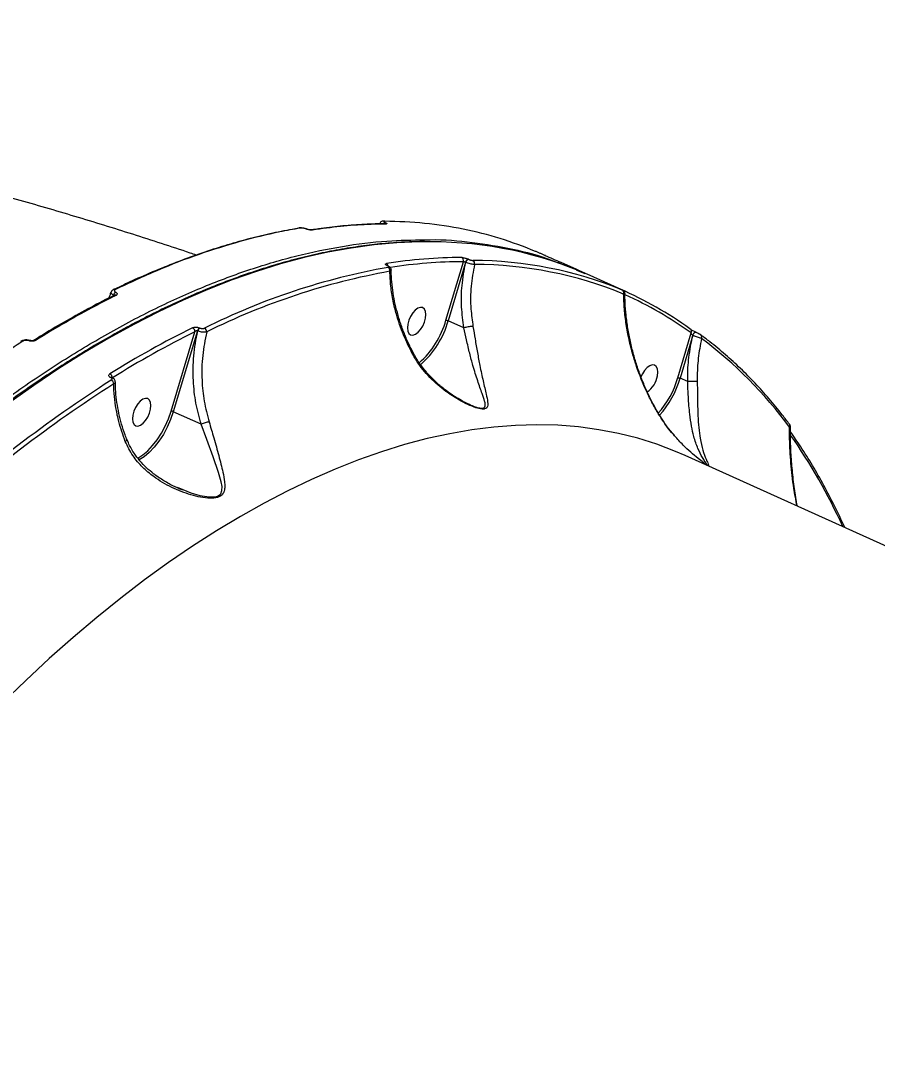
# Model space of a CAD drawing. Header units: millimetres. Extents: x -10374 to 11119, y -8221 to 9433.
# Drawn here: x -2333.2 to -2072.9, y -4738.4 to -4419.9 of the extents above; entities that cross this region are included whole.
import ezdxf

# ---------------------------------------------------------------- set-up
doc = ezdxf.new("R2010")
doc.units = ezdxf.units.MM
for name, color, linetype in [('DIKOM_ОБЪЕКТ', 7, 'Continuous'), ('DIKOM_РАЗМЕР_ЗОНА', 7, 'Continuous'), ('DIKOM_РАЗМЕР_ОБЪЕКТА', 7, 'Continuous')]:
    doc.layers.add(name, color=color, linetype=linetype)
doc.styles.add('style1', font='arial.ttf', dxfattribs={"width": 0.8})
doc.dimstyles.new('1-50', dxfattribs={"dimtxt": 300, "dimasz": 200, "dimexe": 100, "dimexo": 0, "dimgap": 100, "dimtad": 0, "dimdec": 0, "dimtxsty": 'style1', "dimcen": 0, "dimclrd": 7, "dimclre": 7, "dimadec": 1, "dimazin": 2, "dimtfac": 1, "dimtdec": 0, "dimtmove": 1, "dimatfit": 3, "dimfxl": 0, "dimlwd": 25, "dimlwe": 18, "dimarcsym": 0})

# ---------------------------------------------------------------- blocks, each defined once
blk = doc.blocks.new('*D16')
at = {"layer": 'Defpoints', "color": 0, "transparency": 16777216}
for p in [(-9045.1, 5161.67), (3694.49, 5161.67), (1813.16, -6719.94)]:
    blk.add_point(p, dxfattribs=at)
at = {"layer": 'DIKOM_РАЗМЕР_ОБЪЕКТА', "color": 7, "lineweight": 18, "transparency": 16777216}
for p, q in [((3694.49, 5161.67), (-9145.1, 5161.67)), ((1813.16, -6719.94), (-9145.1, -6719.94))]:
    blk.add_line(p, q, dxfattribs=at)
at = {"layer": 'DIKOM_РАЗМЕР_ОБЪЕКТА', "color": 7, "lineweight": 25, "transparency": 16777216}
for p, q in [((-9045.1, 4961.67), (-9045.1, -0.45)), ((-9045.1, -6519.94), (-9045.1, -1080.23))]:
    blk.add_line(p, q, dxfattribs=at)
at = {"layer": 'DIKOM_РАЗМЕР_ОБЪЕКТА', "color": 7, "transparency": 16777216}
for points in [[(-9078.43, 4961.67), (-9011.76, 4961.67), (-9045.1, 5161.67)], [(-9078.43, -6519.94), (-9011.76, -6519.94), (-9045.1, -6719.94)]]:
    blk.add_solid(points, dxfattribs=at)
at = {"layer": 'DIKOM_РАЗМЕР_ОБЪЕКТА', "color": 0, "transparency": 16777216, "insert": (-9045.1, -540.34), "char_height": 300, "attachment_point": 5, "rotation": 90, "style": 'style1'}
blk.add_mtext('11900', dxfattribs=at)
blk = doc.blocks.new('*D13')
at = {"layer": 'Defpoints', "color": 0, "transparency": 16777216}
for p in [(-10176.97, 7112.81), (3082.33, 7112.81), (2015.48, -8221.4)]:
    blk.add_point(p, dxfattribs=at)
at = {"layer": 'DIKOM_РАЗМЕР_ЗОНА', "color": 7, "lineweight": 18, "transparency": 16777216}
for p, q in [((3082.33, 7112.81), (-10276.97, 7112.81)), ((2015.48, -8221.4), (-10276.97, -8221.4))]:
    blk.add_line(p, q, dxfattribs=at)
at = {"layer": 'DIKOM_РАЗМЕР_ЗОНА', "color": 7, "lineweight": 25, "transparency": 16777216}
for p, q in [((-10176.97, 6912.81), (-10176.97, -14.41)), ((-10176.97, -8021.4), (-10176.97, -1094.19))]:
    blk.add_line(p, q, dxfattribs=at)
at = {"layer": 'DIKOM_РАЗМЕР_ЗОНА', "color": 7, "transparency": 16777216}
for points in [[(-10210.3, 6912.81), (-10143.64, 6912.81), (-10176.97, 7112.81)], [(-10210.3, -8021.4), (-10143.64, -8021.4), (-10176.97, -8221.4)]]:
    blk.add_solid(points, dxfattribs=at)
at = {"layer": 'DIKOM_РАЗМЕР_ЗОНА', "color": 0, "transparency": 16777216, "insert": (-10176.97, -554.3), "char_height": 300, "attachment_point": 5, "rotation": 90, "style": 'style1'}
blk.add_mtext('15300', dxfattribs=at)

msp = doc.modelspace()

# ---------------------------------------------------------------- linework, layer by layer
at = {"layer": 'DIKOM_ОБЪЕКТ', "color": 7, "linetype": 'Continuous', "lineweight": 15}
for p, q in [((-2248.71, -4482.8), (-2248.66, -4482.8)), ((-2222.5, -4481.55), (-2222.51, -4481.55)), ((-2203.95, -4510.81), (-2198.67, -4493.05)), ((-2198.01, -4493.25), (-2203.28, -4510.98)), ((-2197.97, -4493.27), (-2198.01, -4493.25)), ((-2197.15, -4492.29), (-2197.11, -4492.31)), ((-2221.73, -4494.32), (-2221.79, -4494.3)), ((-2221.56, -4494.34), (-2221.62, -4494.31)), ((-2164.3, -4495.59), (-2161.78, -4496.6)), ((-2149.55, -4502), (-2160.09, -4497.25)), ((-2305.15, -4503.43), (-2305.09, -4503.23)), ((-2150.81, -4501.45), (-2150.88, -4501.42)), ((-2150.51, -4501.6), (-2150.59, -4501.56)), ((-2150.51, -4501.6), (-2150.59, -4501.57)), ((-2198.5, -4513.13), (-2203.28, -4510.98)), ((-2287.54, -4538.46), (-2280.31, -4514.36)), ((-2279.51, -4514.08), (-2286.87, -4538.63)), ((-2279.44, -4514.1), (-2279.51, -4514.08)), ((-2278.85, -4513.17), (-2278.78, -4513.2)), ((-2133.44, -4528.29), (-2129.44, -4514.7)), ((-2128.93, -4515.4), (-2132.77, -4528.45)), ((-2128.9, -4515.41), (-2128.93, -4515.4)), ((-2127.93, -4514.47), (-2127.88, -4514.5)), ((-2305.86, -4528.28), (-2305.91, -4528.26)), ((-2305.49, -4528.22), (-2305.53, -4528.2)), ((-2130.46, -4529.49), (-2132.77, -4528.45)), ((-2130.46, -4529.49), (-2130.46, -4529.49)), ((-2197.03, -4536.32), (-2196.4, -4536.6)), ((-2278.37, -4542.46), (-2286.87, -4538.63)), ((-1892.92, -4659.35), (-2131.25, -4551.93)), ((-2124.85, -4554.59), (-2124.89, -4554.58)), ((-2285.7, -4561.61), (-2284, -4562.31))]:
    msp.add_line(p, q, dxfattribs=at)
at = {"layer": 'DIKOM_ОБЪЕКТ', "color": 7, "linetype": 'Continuous', "lineweight": 15, "flags": 128}
for points in [[(-2246.27, -4483.14), (-2246.33, -4483.13), (-2246.4, -4483.14)], [(-2222.5, -4481.55), (-2222.37, -4481.57), (-2222.21, -4481.62)], [(-2208.5, -4487.01), (-2212.05, -4487.03), (-2218.86, -4487.33), (-2225.78, -4487.95), (-2232.78, -4488.9), (-2239.87, -4490.19), (-2247.03, -4491.8), (-2254.27, -4493.74), (-2261.57, -4496), (-2268.94, -4498.59), (-2276.35, -4501.5), (-2283.82, -4504.72), (-2291.33, -4508.27), (-2298.87, -4512.13), (-2306.44, -4516.29), (-2314.03, -4520.77), (-2321.63, -4525.54), (-2329.25, -4530.62), (-2336.87, -4535.99)], [(-2304.97, -4501.47), (-2304.95, -4501.45), (-2304.92, -4501.44)], [(-2210.17, -4510.23), (-2210.06, -4509.11), (-2210.18, -4508.15), (-2210.52, -4507.43), (-2211.06, -4507.01), (-2211.73, -4506.93), (-2212.51, -4507.18), (-2213.31, -4507.75), (-2214.07, -4508.6), (-2214.74, -4509.66), (-2215.26, -4510.83), (-2215.58, -4512.02), (-2215.69, -4513.15), (-2215.56, -4514.11), (-2215.22, -4514.82), (-2214.69, -4515.24), (-2214.01, -4515.33), (-2213.24, -4515.07), (-2212.44, -4514.5), (-2211.68, -4513.65), (-2211.01, -4512.6), (-2210.49, -4511.43), (-2210.17, -4510.23)], [(-2128.93, -4515.4), (-2128.84, -4515.17), (-2128.73, -4514.96), (-2128.6, -4514.77), (-2128.46, -4514.62), (-2128.3, -4514.5), (-2128.16, -4514.44), (-2128.02, -4514.44), (-2127.91, -4514.49)], [(-2128.9, -4515.41), (-2128.82, -4515.19), (-2128.71, -4514.97), (-2128.58, -4514.78), (-2128.43, -4514.63), (-2128.28, -4514.52), (-2128.13, -4514.46), (-2128, -4514.45), (-2127.93, -4514.47)], [(-2330.4, -4516.99), (-2330.4, -4516.99), (-2330.49, -4516.99), (-2330.58, -4517.02), (-2330.68, -4517.09)], [(-2139.66, -4527.71), (-2139.55, -4526.58), (-2139.68, -4525.62), (-2140.02, -4524.9), (-2140.55, -4524.49), (-2141.23, -4524.4), (-2142, -4524.65), (-2142.8, -4525.23), (-2143.56, -4526.08), (-2144.23, -4527.13), (-2144.66, -4528.05)], [(-2293.76, -4537.88), (-2293.65, -4536.76), (-2293.78, -4535.8), (-2294.12, -4535.08), (-2294.65, -4534.66), (-2295.33, -4534.58), (-2296.1, -4534.83), (-2296.9, -4535.41), (-2297.66, -4536.25), (-2298.33, -4537.31), (-2298.85, -4538.48), (-2299.17, -4539.67), (-2299.28, -4540.8), (-2299.15, -4541.76), (-2298.81, -4542.48), (-2298.28, -4542.89), (-2297.6, -4542.98), (-2296.83, -4542.72), (-2296.03, -4542.15), (-2295.27, -4541.3), (-2294.6, -4540.25), (-2294.08, -4539.08), (-2293.76, -4537.88)], [(-2297.68, -4552.76), (-2297.67, -4552.76), (-2296.15, -4551.77), (-2294.63, -4550.49), (-2293.15, -4548.92), (-2291.75, -4547.13), (-2290.46, -4545.13), (-2289.31, -4542.99), (-2288.33, -4540.75), (-2287.54, -4538.46)], [(-2286.87, -4538.63), (-2287.68, -4540.99), (-2288.7, -4543.3), (-2289.88, -4545.51), (-2291.21, -4547.56), (-2292.65, -4549.42), (-2294.18, -4551.03), (-2295.75, -4552.35), (-2297.19, -4553.3)], [(-2131.25, -4551.93), (-2134.16, -4550.68), (-2139.79, -4548.54), (-2145.57, -4546.72), (-2151.47, -4545.24), (-2157.51, -4544.09), (-2163.66, -4543.26), (-2169.93, -4542.77), (-2176.31, -4542.61), (-2182.8, -4542.79), (-2189.38, -4543.3), (-2196.06, -4544.13), (-2202.82, -4545.31), (-2209.66, -4546.81), (-2216.57, -4548.64), (-2223.55, -4550.79), (-2230.59, -4553.27), (-2237.69, -4556.08), (-2244.83, -4559.2), (-2252.01, -4562.64), (-2259.22, -4566.4), (-2266.47, -4570.47), (-2273.73, -4574.84), (-2281, -4579.51), (-2288.29, -4584.49), (-2295.57, -4589.76), (-2302.84, -4595.31), (-2310.11, -4601.15), (-2317.35, -4607.27), (-2324.56, -4613.66), (-2331.74, -4620.32), (-2338.88, -4627.24)], [(-2284, -4562.31), (-2281.54, -4563.33), (-2278.76, -4564.09), (-2275.91, -4564.52), (-2273.78, -4564.38), (-2273.39, -4564.26), (-2272.61, -4563.76), (-2272.44, -4563.57), (-2272.06, -4562.6), (-2272.05, -4561.31), (-2272.29, -4559.91), (-2273.1, -4557.11), (-2274.74, -4552.38), (-2276.66, -4547.11), (-2278.37, -4542.46), (-2278.37, -4542.46), (-2278.37, -4542.46)]]:
    msp.add_lwpolyline(points, dxfattribs=at)
at = {"layer": 'DIKOM_ОБЪЕКТ', "color": 7, "linetype": 'Continuous', "lineweight": 15}
for centre, radius, start, end in [((-2222.85, -4481.39), 0.706, 66.1513, 92.8566), ((-2248.55, -4483.47), 0.687, 65.7304, 99.267), ((-2244.78, -4484.06), 0.685, 65.5685, 99.7093), ((-2222.36, -4482.02), 0.847, 91.6259, 145.5155), ((-2208.43, -4606.21), 119.2, 66.0756, 90.0318), ((-2198.57, -4640.55), 148.79, 90.225, 99.0797), ((-2222.51, -4494.53), 1.02, 12.2698, 63.4502), ((-2198.09, -4641.27), 148.23, 90.223, 98.8385), ((-2199.67, -4492.69), 1.06, 340.4317, 61.0635), ((-2196.8, -4493.46), 1.23, 106.7433, 170.0179), ((-2196.76, -4493.48), 1.23, 106.773, 169.9881), ((-2195.93, -4612.27), 119.6, 67.5869, 89.924), ((-2196.28, -4493.59), 1.05, 343.6564, 61.2853), ((-2185.07, -4698.7), 207.18, 100.1458, 116.4625), ((-2184.59, -4699.46), 206.72, 100.1456, 116.4626), ((-2221.74, -4494.59), 0.299, 65.3052, 100.6686), ((-2221.67, -4494.59), 0.272, 65.2069, 102.495), ((-2222.09, -4495.75), 1.12, 348.0244, 61.6058), ((-2195.43, -4613.22), 119.33, 67.5865, 89.9247), ((-2303.77, -4503.6), 1.37, 114.1745, 164.2196), ((-2304.66, -4502.01), 0.627, 63.7544, 114.0402), ((-2304.55, -4503.82), 0.62, 63.3939, 115.1422), ((-2196.25, -4605.48), 113.52, 54.1506, 66.4458), ((-2150.78, -4502.52), 0.932, 335.9112, 61.3344), ((-2195.8, -4606.55), 113.32, 54.1523, 65.8856), ((-2230.21, -4503.33), 27.31, 311.5418, 344.0934), ((-2229.59, -4503.74), 27.29, 310.9149, 344.6251), ((-2151.07, -4775.55), 292.83, 116.3384, 121.975), ((-2150.74, -4776.09), 292.04, 116.3369, 121.9752), ((-2281.57, -4514.24), 1.27, 354.9687, 62.8232), ((-2278.04, -4514.45), 1.52, 122.3137, 165.7247), ((-2277.98, -4514.48), 1.51, 122.3014, 165.7907), ((-2277.97, -4514.36), 1.27, 357.8007, 62.7122), ((-2130.18, -4514.23), 0.877, 327.8442, 61.3849), ((-2127.02, -4515.96), 0.86, 331.5326, 61.9388), ((-2332.9, -4517.75), 0.59, 62.0233, 118.9), ((-2329.03, -4517.47), 0.584, 61.748, 120.7696), ((-2204.2, -4620.56), 130.12, 36.4248, 53.2007), ((-2306.74, -4528.35), 1.34, 359.8045, 63.5345), ((-2305.66, -4528.56), 0.388, 69.3334, 128.56), ((-2305.62, -4528.58), 0.388, 69.9908, 128.6501), ((-2146.4, -4526.82), 6.79, 302.1055, 352.4899), ((-2161.08, -4520.18), 28.8, 318.8732, 343.6539), ((-2161.23, -4520.11), 29.66, 318.5991, 343.6712), ((-2092.52, -4863.11), 396.31, 122.5423, 132.5732), ((-2092.23, -4863.53), 395.46, 122.5425, 132.5729), ((-2306.31, -4530.24), 1.36, 3.117, 63.417), ((-2287.63, -4540.27), 1.81, 65.1496, 87.1428), ((-2100.2, -4542.87), 0.816, 327.9442, 34.0816), ((-2242, -4645.67), 174.33, 24.4405, 34.9824)]:
    msp.add_arc(centre, radius, start, end, dxfattribs=at)
for points, knots in [([(-2279.88, -4491.05), (-2280.5, -4490.84), (-2286.89, -4488.64), (-2299.18, -4484.7), (-2316.75, -4479.25), (-2334.48, -4474.08), (-2352.34, -4469.16), (-2370.32, -4464.51), (-2388.42, -4460.11), (-2406.64, -4455.98), (-2424.97, -4452.1), (-2443.39, -4448.49), (-2461.92, -4445.14), (-2480.53, -4442.06), (-2499.23, -4439.23), (-2518.01, -4436.67), (-2536.87, -4434.38), (-2555.79, -4432.34), (-2574.77, -4430.57), (-2593.81, -4429.07), (-2612.91, -4427.82), (-2632.05, -4426.84), (-2651.23, -4426.13), (-2664.73, -4425.78), (-2671.84, -4425.69), (-2672.53, -4425.68)], [0, 0, 0, 0, 0.005036, 0.051953, 0.098915, 0.145918, 0.192958, 0.24003, 0.28713, 0.334256, 0.381402, 0.428566, 0.475744, 0.522933, 0.570131, 0.617334, 0.664541, 0.71175, 0.758956, 0.806161, 0.853361, 0.900558, 0.947747, 0.994931, 1, 1, 1, 1]), ([(-2222.84, -4480.69), (-2222.87, -4480.69), (-2223.05, -4480.68), (-2223.34, -4480.72), (-2223.72, -4480.92), (-2223.96, -4481.18), (-2224.02, -4481.37), (-2224.05, -4481.45)], [0, 0, 0, 0, 0.066687, 0.397486, 0.631371, 0.861669, 1, 1, 1, 1]), ([(-2222.57, -4480.74), (-2222.65, -4480.75), (-2222.81, -4480.76), (-2222.85, -4480.85), (-2222.74, -4480.98), (-2222.55, -4481.1), (-2222.41, -4481.17), (-2222.39, -4481.18)], [0, 0, 0, 0, 0.237875, 0.475556, 0.713544, 0.951619, 1, 1, 1, 1]), ([(-2176.73, -4489.91), (-2180.28, -4488.53), (-2187.39, -4485.77), (-2198.67, -4483), (-2210.35, -4481.16), (-2218.5, -4480.88), (-2222.57, -4480.74)], [0, 0, 0, 0, 0.248596, 0.49719, 0.748595, 1, 1, 1, 1]), ([(-2248.69, -4482.89), (-2249.36, -4483), (-2252.26, -4483.45), (-2257.47, -4484.55), (-2264.31, -4486.19), (-2271.22, -4488.15), (-2278.19, -4490.39), (-2285.22, -4492.93), (-2292.29, -4495.76), (-2298.76, -4498.56), (-2302.89, -4500.55), (-2304.64, -4501.39)], [0, 0, 0, 0, 0.037317, 0.161524, 0.28588, 0.410358, 0.53492, 0.659536, 0.784163, 0.908764, 1, 1, 1, 1]), ([(-2248.27, -4482.85), (-2250.34, -4483.22), (-2256.4, -4484.3), (-2266.62, -4486.81), (-2279.01, -4490.7), (-2291.59, -4495.48), (-2300.12, -4499.46), (-2304.39, -4501.45)], [0, 0, 0, 0, 0.114453, 0.334766, 0.555076, 0.777539, 1, 1, 1, 1]), ([(-2247.21, -4482.88), (-2247.43, -4482.84), (-2247.94, -4482.76), (-2248.4, -4482.72), (-2248.65, -4482.8), (-2248.66, -4482.8)], [0, 0, 0, 0, 0.42808, 0.956673, 1, 1, 1, 1]), ([(-2246.4, -4483.14), (-2246.54, -4483.09), (-2246.84, -4482.99), (-2247.33, -4482.88), (-2247.79, -4482.82), (-2248.1, -4482.82), (-2248.24, -4482.84), (-2248.27, -4482.85)], [0, 0, 0, 0, 0.226348, 0.452753, 0.682331, 0.920702, 1, 1, 1, 1]), ([(-2246.27, -4483.14), (-2246.3, -4483.13), (-2246.56, -4483.02), (-2246.9, -4482.92), (-2247.18, -4482.88), (-2247.21, -4482.88)], [0, 0, 0, 0, 0.094807, 0.919378, 1, 1, 1, 1]), ([(-2244.49, -4483.44), (-2244.53, -4483.44), (-2244.67, -4483.46), (-2244.98, -4483.46), (-2245.45, -4483.4), (-2245.95, -4483.29), (-2246.25, -4483.19), (-2246.4, -4483.14)], [0, 0, 0, 0, 0.07963, 0.319521, 0.549833, 0.774845, 1, 1, 1, 1]), ([(-2244.88, -4483.39), (-2244.88, -4483.39), (-2244.88, -4483.39), (-2244.94, -4483.39), (-2245.08, -4483.39), (-2245.33, -4483.37), (-2245.66, -4483.32), (-2246, -4483.24), (-2246.19, -4483.17), (-2246.27, -4483.14)], [0, 0, 0, 0, 0.009695, 0.118751, 0.253809, 0.424633, 0.62571, 0.841521, 1, 1, 1, 1]), ([(-2222.5, -4481.56), (-2222.7, -4481.56), (-2225.02, -4481.52), (-2229.55, -4481.73), (-2236.1, -4482.23), (-2241.17, -4482.79), (-2244.07, -4483.28), (-2244.73, -4483.39)], [0, 0, 0, 0, 0.027357, 0.322007, 0.617403, 0.912636, 1, 1, 1, 1]), ([(-2222.21, -4481.62), (-2222.58, -4481.62), (-2224.42, -4481.63), (-2229.01, -4481.77), (-2236.04, -4482.25), (-2241.67, -4483.04), (-2244.49, -4483.44)], [0, 0, 0, 0, 0.050768, 0.253858, 0.626696, 1, 1, 1, 1]), ([(-2222.39, -4481.18), (-2222.36, -4481.19), (-2222.23, -4481.26), (-2222.03, -4481.38), (-2221.92, -4481.51), (-2221.97, -4481.6), (-2222.13, -4481.61), (-2222.21, -4481.62)], [0, 0, 0, 0, 0.048038, 0.285656, 0.523695, 0.761836, 1, 1, 1, 1]), ([(-2517.25, -4759.18), (-2515.18, -4755.12), (-2509.55, -4744.07), (-2499.9, -4726.37), (-2488.19, -4706.26), (-2475.96, -4686.66), (-2463.29, -4667.66), (-2450.24, -4649.36), (-2436.84, -4631.81), (-2423.1, -4615.07), (-2409.07, -4599.13), (-2394.78, -4584.05), (-2380.3, -4569.9), (-2365.69, -4556.73), (-2351.01, -4544.61), (-2336.28, -4533.57), (-2321.52, -4523.61), (-2306.77, -4514.75), (-2292.11, -4507.03), (-2277.6, -4500.49), (-2263.3, -4495.16), (-2249.22, -4491.06), (-2235.4, -4488.22), (-2222.39, -4486.56), (-2214.19, -4486.46), (-2210.36, -4486.41)], [0, 0, 0, 0, 0.0259, 0.070308, 0.114855, 0.159473, 0.204092, 0.248639, 0.293046, 0.337453, 0.382, 0.426619, 0.471237, 0.515784, 0.560192, 0.604599, 0.649146, 0.693764, 0.738383, 0.78293, 0.827337, 0.871744, 0.916292, 0.96091, 1, 1, 1, 1]), ([(-2208.8, -4486.98), (-2209.55, -4486.97), (-2212.42, -4486.91), (-2217.49, -4487.12), (-2224.01, -4487.61), (-2230.63, -4488.42), (-2237.32, -4489.51), (-2244.08, -4490.9), (-2250.9, -4492.58), (-2257.79, -4494.56), (-2264.74, -4496.83), (-2271.73, -4499.38), (-2278.78, -4502.22), (-2285.86, -4505.35), (-2292.97, -4508.76), (-2300.12, -4512.45), (-2307.29, -4516.42), (-2314.48, -4520.66), (-2321.68, -4525.17), (-2328.89, -4529.94), (-2336.1, -4534.99), (-2343.31, -4540.29), (-2350.51, -4545.84), (-2357.7, -4551.65), (-2364.86, -4557.71), (-2372.01, -4564), (-2379.12, -4570.54), (-2386.2, -4577.31), (-2393.23, -4584.3), (-2400.23, -4591.52), (-2407.17, -4598.95), (-2414.05, -4606.6), (-2420.87, -4614.45), (-2427.63, -4622.5), (-2434.31, -4630.75), (-2440.92, -4639.18), (-2447.45, -4647.79), (-2453.89, -4656.58), (-2460.24, -4665.54), (-2466.49, -4674.65), (-2472.65, -4683.93), (-2478.69, -4693.34), (-2484.63, -4702.9), (-2490.45, -4712.6), (-2496.16, -4722.41), (-2501.74, -4732.35), (-2507.2, -4742.4), (-2511.94, -4751.43), (-2514.83, -4757.14), (-2515.99, -4759.42)], [0, 0, 0, 0, 0.00772, 0.02941, 0.051107, 0.07281, 0.094518, 0.116231, 0.137949, 0.159671, 0.181397, 0.203125, 0.224856, 0.246588, 0.268322, 0.290057, 0.311792, 0.333528, 0.355264, 0.377001, 0.398737, 0.420472, 0.442208, 0.463943, 0.485677, 0.507411, 0.529144, 0.550876, 0.572608, 0.59434, 0.616071, 0.637801, 0.659532, 0.681261, 0.702989, 0.724718, 0.746446, 0.768173, 0.789901, 0.811627, 0.833354, 0.85508, 0.876806, 0.898531, 0.920257, 0.941983, 0.963708, 0.985432, 1, 1, 1, 1]), ([(-2210.36, -4486.41), (-2209.82, -4486.39), (-2204.88, -4486.21), (-2195.91, -4487.03), (-2183.6, -4489.06), (-2174.25, -4491.5), (-2169.19, -4493.61), (-2167.87, -4494.15)], [0, 0, 0, 0, 0.035772, 0.324036, 0.611395, 0.898754, 1, 1, 1, 1]), ([(-2174.92, -4490.69), (-2175.05, -4490.63), (-2175.31, -4490.51), (-2175.74, -4490.33), (-2176.16, -4490.15), (-2176.5, -4490), (-2176.66, -4489.93), (-2176.73, -4489.91)], [0, 0, 0, 0, 0.192056, 0.383501, 0.59018, 0.834091, 1, 1, 1, 1]), ([(-2221.79, -4494.3), (-2221.86, -4494.26), (-2222.05, -4494.17), (-2222.28, -4494.01), (-2222.39, -4493.83), (-2222.33, -4493.69), (-2222.14, -4493.64), (-2222.05, -4493.62)], [0, 0, 0, 0, 0.108306, 0.320458, 0.543085, 0.771618, 1, 1, 1, 1]), ([(-2198.5, -4513.13), (-2198.78, -4511.03), (-2199.35, -4506.79), (-2199.23, -4500.05), (-2198.4, -4495.61), (-2197.97, -4493.27)], [0, 0, 0, 0, 0.316571, 0.640669, 1, 1, 1, 1]), ([(-2199.16, -4491.76), (-2199.05, -4491.76), (-2198.84, -4491.78), (-2198.39, -4491.87), (-2197.9, -4492), (-2197.47, -4492.15), (-2197.24, -4492.25), (-2197.15, -4492.29)], [0, 0, 0, 0, 0.215004, 0.429879, 0.644693, 0.859259, 1, 1, 1, 1]), ([(-2198.01, -4493.25), (-2198.04, -4493.24), (-2198.11, -4493.2), (-2198.26, -4493.15), (-2198.42, -4493.1), (-2198.56, -4493.06), (-2198.63, -4493.05), (-2198.67, -4493.05)], [0, 0, 0, 0, 0.14065, 0.355218, 0.570127, 0.784817, 1, 1, 1, 1]), ([(-2195.27, -4493.88), (-2195.41, -4493.88), (-2195.7, -4493.87), (-2196.3, -4493.77), (-2196.95, -4493.61), (-2197.53, -4493.43), (-2197.84, -4493.32), (-2197.97, -4493.27)], [0, 0, 0, 0, 0.214277, 0.428349, 0.642697, 0.857693, 1, 1, 1, 1]), ([(-2197.11, -4492.31), (-2197.05, -4492.33), (-2196.9, -4492.4), (-2196.61, -4492.5), (-2196.29, -4492.59), (-2195.99, -4492.65), (-2195.84, -4492.66), (-2195.77, -4492.66)], [0, 0, 0, 0, 0.14213, 0.357003, 0.571463, 0.785683, 1, 1, 1, 1]), ([(-2173.74, -4491.2), (-2173.86, -4491.15), (-2174.09, -4491.04), (-2174.51, -4490.86), (-2174.78, -4490.75), (-2174.92, -4490.69)], [0, 0, 0, 0, 0.31247, 0.655689, 1, 1, 1, 1]), ([(-2161.75, -4496.52), (-2164.12, -4495.45), (-2168.1, -4493.65), (-2172.13, -4491.92), (-2173.76, -4491.23)], [0, 0, 0, 0, 0.595475, 1, 1, 1, 1]), ([(-2221.61, -4494.32), (-2221.65, -4494.3), (-2221.73, -4494.26), (-2221.8, -4494.22), (-2221.81, -4494.21), (-2221.81, -4494.21)], [0, 0, 0, 0, 0.274151, 0.696674, 1, 1, 1, 1]), ([(-2221.56, -4494.77), (-2221.5, -4494.75), (-2221.38, -4494.72), (-2221.34, -4494.62), (-2221.41, -4494.51), (-2221.56, -4494.4), (-2221.69, -4494.34), (-2221.73, -4494.32)], [0, 0, 0, 0, 0.228845, 0.457823, 0.678442, 0.888244, 1, 1, 1, 1]), ([(-2220.61, -4495.56), (-2220.6, -4495.51), (-2220.59, -4495.34), (-2220.69, -4495.08), (-2220.87, -4494.8), (-2221.15, -4494.56), (-2221.37, -4494.41), (-2221.55, -4494.35), (-2221.56, -4494.34)], [0, 0, 0, 0, 0.080529, 0.28335, 0.468876, 0.679147, 0.974134, 1, 1, 1, 1]), ([(-2220.6, -4495.56), (-2220.61, -4495.63), (-2220.64, -4495.8), (-2220.87, -4495.92), (-2221, -4495.98)], [0, 0, 0, 0, 0.468153, 1, 1, 1, 1]), ([(-2214.02, -4521.26), (-2215.02, -4519.28), (-2217.04, -4515.26), (-2218.9, -4509.76), (-2220.1, -4504.81), (-2220.81, -4500.44), (-2220.94, -4497.47), (-2221, -4495.98)], [0, 0, 0, 0, 0.239882, 0.485872, 0.639417, 0.818545, 1, 1, 1, 1]), ([(-2213.72, -4521.04), (-2214.01, -4520.5), (-2214.89, -4518.9), (-2216.13, -4516.15), (-2217.44, -4512.79), (-2218.54, -4509.38), (-2219.41, -4505.96), (-2220.06, -4502.55), (-2220.45, -4499.2), (-2220.61, -4496.86), (-2220.59, -4495.67), (-2220.58, -4495.56)], [0, 0, 0, 0, 0.065514, 0.19516, 0.32584, 0.45741, 0.589394, 0.721116, 0.853309, 0.985663, 1, 1, 1, 1]), ([(-2195.27, -4493.88), (-2195.67, -4496.08), (-2196.49, -4500.53), (-2196.55, -4506.92), (-2195.98, -4510.96), (-2195.74, -4512.71)], [0, 0, 0, 0, 0.35586, 0.721474, 1, 1, 1, 1]), ([(-2304.81, -4503.27), (-2305.11, -4503.41), (-2307.78, -4504.7), (-2312.86, -4507.39), (-2320.05, -4511.39), (-2325.54, -4514.6), (-2328.63, -4516.55), (-2329.31, -4516.98)], [0, 0, 0, 0, 0.035915, 0.329353, 0.62343, 0.917255, 1, 1, 1, 1]), ([(-2304.28, -4503.27), (-2304.69, -4503.47), (-2306.75, -4504.5), (-2311.84, -4507.13), (-2319.58, -4511.38), (-2325.69, -4515.1), (-2328.75, -4516.95)], [0, 0, 0, 0, 0.050772, 0.253849, 0.626698, 1, 1, 1, 1]), ([(-2305.84, -4502.26), (-2305.95, -4502.63), (-2306.15, -4503.27), (-2306.41, -4503.87), (-2306.52, -4504.13)], [0, 0, 0, 0, 0.567742, 1, 1, 1, 1]), ([(-2305.09, -4503.23), (-2305.12, -4503.21), (-2305.33, -4503.08), (-2305.63, -4502.83), (-2305.82, -4502.52), (-2305.74, -4502.36), (-2305.71, -4502.31)], [0, 0, 0, 0, 0.051979, 0.415462, 0.792467, 1, 1, 1, 1]), ([(-2304.91, -4501.45), (-2304.96, -4501.46), (-2305.18, -4501.56), (-2305.51, -4501.82), (-2305.67, -4502.16), (-2305.74, -4502.31)], [0, 0, 0, 0, 0.110594, 0.609355, 1, 1, 1, 1]), ([(-2304.81, -4503.26), (-2304.81, -4503.26), (-2304.81, -4503.26), (-2304.81, -4503.26), (-2304.82, -4503.26)], [0, 0, 0, 0, 0.613383, 1, 1, 1, 1]), ([(-2304.39, -4501.45), (-2304.48, -4501.51), (-2304.68, -4501.63), (-2304.76, -4501.86), (-2304.66, -4502.1), (-2304.47, -4502.26), (-2304.35, -4502.34), (-2304.33, -4502.35)], [0, 0, 0, 0, 0.247874, 0.49593, 0.736464, 0.967099, 1, 1, 1, 1]), ([(-2304.33, -4502.35), (-2304.32, -4502.36), (-2304.19, -4502.43), (-2303.99, -4502.59), (-2303.9, -4502.84), (-2303.98, -4503.08), (-2304.18, -4503.21), (-2304.28, -4503.27)], [0, 0, 0, 0, 0.030008, 0.26185, 0.503975, 0.752069, 1, 1, 1, 1]), ([(-2151.03, -4501.36), (-2151.09, -4501.34), (-2151.2, -4501.28), (-2151.17, -4501.29), (-2150.98, -4501.37), (-2150.88, -4501.42)], [0, 0, 0, 0, 0.269299, 0.600335, 1, 1, 1, 1]), ([(-2150.86, -4501.44), (-2150.93, -4501.41), (-2151.04, -4501.36), (-2151.11, -4501.33), (-2151.11, -4501.33), (-2151.1, -4501.33)], [0, 0, 0, 0, 0.504785, 0.872773, 1, 1, 1, 1]), ([(-2150.59, -4501.56), (-2150.65, -4501.54), (-2150.76, -4501.49), (-2150.82, -4501.46), (-2150.86, -4501.44)], [0, 0, 0, 0, 0.509622, 1, 1, 1, 1]), ([(-2149.55, -4502.68), (-2149.55, -4502.65), (-2149.54, -4502.53), (-2149.6, -4502.34), (-2149.7, -4502.13), (-2149.82, -4501.99), (-2149.94, -4501.89), (-2150.02, -4501.83), (-2150.07, -4501.81), (-2150.11, -4501.79), (-2150.17, -4501.76), (-2150.28, -4501.7), (-2150.45, -4501.63), (-2150.52, -4501.6)], [0, 0, 0, 0, 0.047026, 0.18665, 0.304552, 0.40313, 0.48169, 0.535408, 0.566223, 0.597869, 0.654851, 0.871067, 1, 1, 1, 1]), ([(-2150.33, -4501.7), (-2150.26, -4501.73), (-2150.14, -4501.78), (-2150.13, -4501.78), (-2150.21, -4501.73), (-2150.36, -4501.67), (-2150.48, -4501.62), (-2150.51, -4501.6)], [0, 0, 0, 0, 0.30254, 0.534599, 0.725306, 0.916958, 1, 1, 1, 1]), ([(-2149.57, -4502.68), (-2149.57, -4502.72), (-2149.56, -4502.81), (-2149.74, -4502.87), (-2149.9, -4502.89), (-2149.93, -4502.9)], [0, 0, 0, 0, 0.324148, 0.891846, 1, 1, 1, 1]), ([(-2138.49, -4540.64), (-2138.67, -4540.35), (-2139.59, -4538.91), (-2141.12, -4536.23), (-2143.6, -4531.29), (-2145.59, -4526.3), (-2147.25, -4521), (-2148.33, -4516.74), (-2149.2, -4512.09), (-2149.77, -4507.45), (-2149.87, -4504.41), (-2149.93, -4502.9)], [0, 0, 0, 0, 0.024293, 0.122246, 0.220213, 0.421518, 0.511887, 0.632233, 0.75259, 0.876294, 1, 1, 1, 1]), ([(-2138.41, -4540.61), (-2138.76, -4540.06), (-2139.77, -4538.48), (-2141.27, -4535.73), (-2142.93, -4532.34), (-2144.43, -4528.77), (-2145.78, -4525.06), (-2146.94, -4521.22), (-2147.92, -4517.3), (-2148.68, -4513.32), (-2149.22, -4509.33), (-2149.52, -4505.76), (-2149.53, -4503.58), (-2149.53, -4502.68)], [0, 0, 0, 0, 0.046455, 0.133877, 0.224147, 0.317408, 0.413605, 0.512481, 0.61354, 0.716344, 0.821411, 0.926563, 1, 1, 1, 1]), ([(-2195.74, -4512.71), (-2195.53, -4513.99), (-2195.07, -4516.73), (-2194.39, -4520.75), (-2193.57, -4525.09), (-2192.65, -4529.41), (-2191.77, -4533.03), (-2191.28, -4535.34), (-2191.22, -4536.67), (-2191.43, -4537.44), (-2191.94, -4537.75), (-2192.6, -4537.86), (-2193.58, -4537.8), (-2195.55, -4537.23), (-2198.03, -4536.14), (-2201.62, -4534.18), (-2205.98, -4531.09), (-2209.81, -4527.34), (-2212.43, -4523.96), (-2213.49, -4522.16), (-2214.02, -4521.26)], [0, 0, 0, 0, 0.059058, 0.126771, 0.196529, 0.289997, 0.386193, 0.45277, 0.486432, 0.520906, 0.548913, 0.554249, 0.580047, 0.615213, 0.661733, 0.709496, 0.806139, 0.905607, 0.952555, 1, 1, 1, 1]), ([(-2203.95, -4510.81), (-2203.94, -4510.81), (-2203.91, -4510.81), (-2203.85, -4510.82), (-2203.74, -4510.83), (-2203.58, -4510.87), (-2203.42, -4510.92), (-2203.32, -4510.96), (-2203.28, -4510.98)], [0, 0, 0, 0, 0.070156, 0.141625, 0.356053, 0.570918, 0.785753, 1, 1, 1, 1]), ([(-2195.74, -4512.71), (-2195.76, -4512.71), (-2195.85, -4512.71), (-2196.11, -4512.73), (-2196.58, -4512.78), (-2197.23, -4512.88), (-2197.91, -4513), (-2198.3, -4513.09), (-2198.5, -4513.13)], [0, 0, 0, 0, 0.038021, 0.149216, 0.361867, 0.574618, 0.787343, 1, 1, 1, 1]), ([(-2280.99, -4513.12), (-2280.9, -4513.08), (-2280.68, -4512.99), (-2280.25, -4512.93), (-2279.75, -4512.93), (-2279.26, -4513.01), (-2278.98, -4513.12), (-2278.85, -4513.17)], [0, 0, 0, 0, 0.174283, 0.38965, 0.595718, 0.797851, 1, 1, 1, 1]), ([(-2278.37, -4542.46), (-2278.96, -4540.32), (-2280.15, -4536), (-2280.9, -4528.98), (-2280.85, -4521.57), (-2279.92, -4516.61), (-2279.44, -4514.1)], [0, 0, 0, 0, 0.232886, 0.471297, 0.731968, 1, 1, 1, 1]), ([(-2279.51, -4514.08), (-2279.54, -4514.06), (-2279.59, -4514.05), (-2279.7, -4514.04), (-2279.83, -4514.06), (-2280.02, -4514.13), (-2280.18, -4514.23), (-2280.27, -4514.32), (-2280.31, -4514.36)], [0, 0, 0, 0, 0.144543, 0.175557, 0.362442, 0.570731, 0.804748, 1, 1, 1, 1]), ([(-2276.7, -4514.41), (-2276.82, -4514.43), (-2277.08, -4514.48), (-2277.62, -4514.49), (-2278.26, -4514.43), (-2278.9, -4514.3), (-2279.26, -4514.17), (-2279.44, -4514.1)], [0, 0, 0, 0, 0.170028, 0.380809, 0.586664, 0.793202, 1, 1, 1, 1]), ([(-2278.78, -4513.2), (-2278.69, -4513.23), (-2278.51, -4513.3), (-2278.19, -4513.35), (-2277.86, -4513.35), (-2277.58, -4513.31), (-2277.45, -4513.26), (-2277.39, -4513.23)], [0, 0, 0, 0, 0.204151, 0.408043, 0.613696, 0.82648, 1, 1, 1, 1]), ([(-2276.7, -4514.41), (-2277.18, -4516.77), (-2278.15, -4521.58), (-2278.28, -4528.7), (-2277.63, -4535.52), (-2276.53, -4539.66), (-2275.98, -4541.75)], [0, 0, 0, 0, 0.262565, 0.532664, 0.76365, 1, 1, 1, 1]), ([(-2198.5, -4513.13), (-2198.5, -4513.13), (-2198.5, -4513.13), (-2198.5, -4513.13), (-2198.5, -4513.13)], [0, 0, 0, 0, 0.643812, 1, 1, 1, 1]), ([(-2196.4, -4536.6), (-2196.12, -4536.73), (-2195.22, -4537.15), (-2193.9, -4537.53), (-2192.98, -4537.61), (-2192.41, -4537.5), (-2192.01, -4537.18), (-2191.96, -4536.43), (-2192.24, -4535.11), (-2193.05, -4532.84), (-2194.32, -4529.3), (-2195.62, -4525.14), (-2196.74, -4520.91), (-2197.66, -4517.04), (-2198.22, -4514.36), (-2198.5, -4513.13), (-2198.5, -4513.13)], [0, 0, 0, 0, 0.023398, 0.076494, 0.114226, 0.122015, 0.163464, 0.215328, 0.269254, 0.375826, 0.527777, 0.683323, 0.793197, 0.905622, 0.999945, 1, 1, 1, 1]), ([(-2130.46, -4529.49), (-2130.46, -4529.1), (-2130.48, -4526.65), (-2130.22, -4521.88), (-2129.36, -4517.64), (-2128.9, -4515.41)], [0, 0, 0, 0, 0.08149, 0.515658, 1, 1, 1, 1]), ([(-2129.76, -4513.46), (-2129.69, -4513.51), (-2129.53, -4513.62), (-2129.17, -4513.84), (-2128.74, -4514.07), (-2128.3, -4514.3), (-2128.04, -4514.43), (-2127.91, -4514.49)], [0, 0, 0, 0, 0.189011, 0.404399, 0.606817, 0.803329, 1, 1, 1, 1]), ([(-2128.93, -4515.4), (-2128.96, -4515.38), (-2129, -4515.36), (-2129.09, -4515.29), (-2129.19, -4515.19), (-2129.31, -4515.03), (-2129.39, -4514.86), (-2129.42, -4514.75), (-2129.44, -4514.7)], [0, 0, 0, 0, 0.126948, 0.162515, 0.34041, 0.545238, 0.783015, 1, 1, 1, 1]), ([(-2126.26, -4516.37), (-2126.37, -4516.34), (-2126.61, -4516.27), (-2127.14, -4516.09), (-2127.74, -4515.87), (-2128.36, -4515.63), (-2128.72, -4515.49), (-2128.9, -4515.41)], [0, 0, 0, 0, 0.184745, 0.398883, 0.601224, 0.799086, 1, 1, 1, 1]), ([(-2127.88, -4514.5), (-2127.79, -4514.54), (-2127.61, -4514.62), (-2127.31, -4514.78), (-2127.02, -4514.94), (-2126.77, -4515.09), (-2126.66, -4515.17), (-2126.61, -4515.2)], [0, 0, 0, 0, 0.195137, 0.390121, 0.593435, 0.811102, 1, 1, 1, 1]), ([(-2099.52, -4542.41), (-2100.22, -4541.5), (-2102.23, -4538.84), (-2105.69, -4534.64), (-2109.95, -4529.92), (-2114.37, -4525.46), (-2118.94, -4521.28), (-2122.99, -4517.91), (-2125.55, -4515.98), (-2126.48, -4515.28)], [0, 0, 0, 0, 0.08646, 0.250404, 0.414317, 0.578181, 0.741995, 0.905758, 1, 1, 1, 1]), ([(-2332.62, -4517.23), (-2337.23, -4520.22), (-2346.44, -4526.21), (-2360.31, -4536.48), (-2374.2, -4547.6), (-2383.43, -4555.83), (-2388.04, -4559.94)], [0, 0, 0, 0, 0.248595, 0.497195, 0.748594, 1, 1, 1, 1]), ([(-2330.4, -4517), (-2330.44, -4516.98), (-2330.73, -4516.87), (-2331.37, -4516.78), (-2332.27, -4516.85), (-2332.89, -4517.01), (-2333.14, -4517.22), (-2333.17, -4517.25)], [0, 0, 0, 0, 0.041215, 0.336579, 0.635462, 0.950828, 1, 1, 1, 1]), ([(-2330.68, -4517.09), (-2330.84, -4517.05), (-2331.15, -4516.96), (-2331.67, -4516.95), (-2332.16, -4517.02), (-2332.47, -4517.13), (-2332.6, -4517.21), (-2332.62, -4517.23)], [0, 0, 0, 0, 0.23644, 0.472868, 0.70993, 0.946838, 1, 1, 1, 1]), ([(-2328.75, -4516.95), (-2328.77, -4516.97), (-2328.91, -4517.05), (-2329.21, -4517.16), (-2329.7, -4517.23), (-2330.22, -4517.21), (-2330.53, -4517.13), (-2330.68, -4517.09)], [0, 0, 0, 0, 0.054485, 0.291317, 0.527745, 0.763818, 1, 1, 1, 1]), ([(-2329.32, -4516.96), (-2329.32, -4516.96), (-2329.31, -4516.96), (-2329.38, -4516.99), (-2329.51, -4517.03), (-2329.7, -4517.07), (-2329.94, -4517.07), (-2330.18, -4517.05), (-2330.34, -4517.01), (-2330.39, -4516.99), (-2330.4, -4516.99)], [0, 0, 0, 0, 0.028754, 0.1668, 0.301853, 0.465653, 0.636146, 0.821188, 0.981175, 1, 1, 1, 1]), ([(-2126.26, -4516.37), (-2126.64, -4518.37), (-2127.37, -4522.29), (-2127.58, -4526.71), (-2127.55, -4529.07), (-2127.54, -4529.44)], [0, 0, 0, 0, 0.466528, 0.91501, 1, 1, 1, 1]), ([(-2213.77, -4521.06), (-2213.77, -4521.07), (-2213.76, -4521.09), (-2213.89, -4521.17), (-2213.99, -4521.24), (-2214.02, -4521.26)], [0, 0, 0, 0, 0.409234, 0.796617, 1, 1, 1, 1]), ([(-2196.41, -4536.63), (-2196.79, -4536.47), (-2197.71, -4536.07), (-2199.38, -4535.19), (-2201.52, -4533.93), (-2203.95, -4532.23), (-2206.49, -4530.15), (-2208.92, -4527.79), (-2211.02, -4525.3), (-2212.63, -4523.05), (-2213.4, -4521.62), (-2213.72, -4521.04)], [0, 0, 0, 0, 0.05506, 0.135452, 0.242375, 0.372745, 0.510406, 0.654948, 0.797193, 0.917679, 1, 1, 1, 1]), ([(-2305.91, -4528.26), (-2305.99, -4528.22), (-2306.19, -4528.11), (-2306.41, -4527.9), (-2306.5, -4527.63), (-2306.42, -4527.36), (-2306.23, -4527.22), (-2306.14, -4527.15)], [0, 0, 0, 0, 0.140762, 0.355314, 0.570032, 0.78499, 1, 1, 1, 1]), ([(-2305.71, -4529.03), (-2305.64, -4528.98), (-2305.52, -4528.88), (-2305.47, -4528.71), (-2305.52, -4528.53), (-2305.67, -4528.38), (-2305.81, -4528.31), (-2305.86, -4528.28)], [0, 0, 0, 0, 0.214419, 0.428554, 0.642944, 0.857824, 1, 1, 1, 1]), ([(-2305.53, -4528.2), (-2305.55, -4528.19), (-2305.61, -4528.16), (-2305.62, -4528.14), (-2305.62, -4528.15), (-2305.62, -4528.15)], [0, 0, 0, 0, 0.413278, 0.980001, 1, 1, 1, 1]), ([(-2304.54, -4529.55), (-2304.54, -4529.45), (-2304.54, -4529.19), (-2304.73, -4528.82), (-2305.04, -4528.46), (-2305.34, -4528.3), (-2305.49, -4528.22)], [0, 0, 0, 0, 0.167153, 0.435711, 0.705382, 1, 1, 1, 1]), ([(-2133.44, -4528.29), (-2133.43, -4528.29), (-2133.41, -4528.29), (-2133.35, -4528.29), (-2133.23, -4528.31), (-2133.07, -4528.34), (-2132.91, -4528.39), (-2132.82, -4528.43), (-2132.77, -4528.45)], [0, 0, 0, 0, 0.053634, 0.14154, 0.356375, 0.570503, 0.78524, 1, 1, 1, 1]), ([(-2304.53, -4529.57), (-2304.55, -4529.67), (-2304.58, -4529.89), (-2304.83, -4530.07), (-2304.96, -4530.17)], [0, 0, 0, 0, 0.490473, 1, 1, 1, 1]), ([(-2301.46, -4547.68), (-2302.17, -4545.67), (-2303.33, -4542.39), (-2304.3, -4537.81), (-2304.85, -4533.96), (-2304.92, -4531.45), (-2304.96, -4530.17)], [0, 0, 0, 0, 0.342226, 0.557275, 0.774606, 1, 1, 1, 1]), ([(-2300.92, -4547.22), (-2301.13, -4546.71), (-2301.76, -4545.12), (-2302.6, -4542.41), (-2303.44, -4539.12), (-2304.03, -4535.83), (-2304.4, -4532.62), (-2304.45, -4530.57), (-2304.47, -4529.57)], [0, 0, 0, 0, 0.086776, 0.269269, 0.453263, 0.638393, 0.82423, 1, 1, 1, 1]), ([(-2127.54, -4529.44), (-2127.56, -4529.44), (-2127.67, -4529.45), (-2127.97, -4529.46), (-2128.54, -4529.48), (-2129.21, -4529.49), (-2129.88, -4529.49), (-2130.27, -4529.49), (-2130.46, -4529.49)], [0, 0, 0, 0, 0.025952, 0.220314, 0.417882, 0.615466, 0.813134, 1, 1, 1, 1]), ([(-2124.89, -4554.57), (-2124.86, -4554.58), (-2124.65, -4554.7), (-2124.77, -4554.46), (-2125.19, -4553.81), (-2126.17, -4552.29), (-2127.38, -4549.89), (-2128.51, -4546.62), (-2129.32, -4543.06), (-2129.78, -4539.88), (-2130.08, -4536.81), (-2130.28, -4533.54), (-2130.46, -4531.02), (-2130.46, -4529.49), (-2130.46, -4529.49)], [0, 0, 0, 0, 0.007734, 0.053689, 0.137636, 0.223972, 0.373621, 0.526826, 0.635137, 0.745962, 0.816707, 0.888805, 0.999965, 1, 1, 1, 1]), ([(-2127.54, -4529.44), (-2127.53, -4531.05), (-2127.5, -4533.66), (-2127.45, -4537.11), (-2127.33, -4540.26), (-2127.1, -4543.56), (-2126.62, -4547.15), (-2125.86, -4550.47), (-2125, -4552.83), (-2124.33, -4554.27), (-2124.08, -4554.87), (-2124.17, -4555.02), (-2124.5, -4554.82), (-2124.61, -4554.76)], [0, 0, 0, 0, 0.111759, 0.181368, 0.252564, 0.357559, 0.465718, 0.610538, 0.759587, 0.843181, 0.928372, 0.975964, 1, 1, 1, 1]), ([(-2138.43, -4540.62), (-2138.43, -4540.62), (-2138.43, -4540.61), (-2138.47, -4540.63), (-2138.49, -4540.64)], [0, 0, 0, 0, 0.591887, 1, 1, 1, 1]), ([(-2134.44, -4545.94), (-2134.75, -4545.61), (-2136.26, -4543.99), (-2137.5, -4542.13), (-2138.49, -4540.64)], [0, 0, 0, 0, 0.203853, 1, 1, 1, 1]), ([(-2134.45, -4545.9), (-2134.81, -4545.49), (-2135.94, -4544.21), (-2137.28, -4542.43), (-2138.14, -4541.02), (-2138.4, -4540.6)], [0, 0, 0, 0, 0.249453, 0.776467, 1, 1, 1, 1]), ([(-2275.98, -4541.75), (-2275.49, -4543.38), (-2274.43, -4546.94), (-2273, -4552.08), (-2271.88, -4556.46), (-2271.3, -4559.49), (-2271.18, -4561.38), (-2271.31, -4562.7), (-2271.84, -4563.82), (-2272.68, -4564.42), (-2273.94, -4564.85), (-2275.82, -4564.99), (-2278.58, -4564.65), (-2282.52, -4563.69), (-2287.44, -4561.78), (-2292.37, -4558.85), (-2296.29, -4555.53), (-2299.36, -4552.03), (-2300.74, -4549.17), (-2301.46, -4547.68)], [0, 0, 0, 0, 0.079021, 0.172181, 0.268061, 0.328732, 0.361059, 0.393901, 0.422334, 0.451319, 0.459944, 0.498991, 0.544603, 0.591439, 0.687623, 0.786578, 0.854676, 0.924443, 1, 1, 1, 1]), ([(-2275.98, -4541.75), (-2276.03, -4541.76), (-2276.2, -4541.79), (-2276.59, -4541.86), (-2277.15, -4542.01), (-2277.81, -4542.23), (-2278.18, -4542.38), (-2278.37, -4542.46)], [0, 0, 0, 0, 0.087278, 0.253678, 0.50241, 0.751154, 1, 1, 1, 1]), ([(-2278.37, -4542.46), (-2278.37, -4542.46), (-2278.37, -4542.46), (-2278.37, -4542.46), (-2278.37, -4542.46), (-2278.37, -4542.46)], [0, 0, 0, 0, 0.394377, 0.826328, 1, 1, 1, 1]), ([(-2099.16, -4543.38), (-2099.16, -4543.34), (-2099.15, -4543.21), (-2099.21, -4542.97), (-2099.33, -4542.68), (-2099.46, -4542.51), (-2099.53, -4542.42)], [0, 0, 0, 0, 0.081573, 0.328844, 0.632239, 1, 1, 1, 1]), ([(-2097.22, -4567.27), (-2097.56, -4565.46), (-2098.37, -4561.09), (-2098.98, -4555.52), (-2099.44, -4549.32), (-2099.48, -4545.69), (-2099.51, -4543.3)], [0, 0, 0, 0, 0.221327, 0.534865, 0.693134, 1, 1, 1, 1]), ([(-2099.17, -4543.38), (-2099.16, -4543.38), (-2099.13, -4543.41), (-2099.27, -4543.37), (-2099.45, -4543.32), (-2099.51, -4543.3)], [0, 0, 0, 0, 0.09948, 0.73166, 1, 1, 1, 1]), ([(-2097.11, -4567.32), (-2097.16, -4567.1), (-2097.56, -4565.09), (-2098.11, -4561.23), (-2098.75, -4555.77), (-2099.11, -4550.37), (-2099.25, -4546.24), (-2099.18, -4543.95), (-2099.17, -4543.38)], [0, 0, 0, 0, 0.026317, 0.246244, 0.475619, 0.70204, 0.925339, 1, 1, 1, 1]), ([(-2300.99, -4547.24), (-2300.98, -4547.27), (-2300.96, -4547.33), (-2301.14, -4547.48), (-2301.34, -4547.61), (-2301.43, -4547.66), (-2301.46, -4547.68)], [0, 0, 0, 0, 0.281327, 0.703732, 0.924504, 1, 1, 1, 1]), ([(-2284.06, -4562.43), (-2284.08, -4562.42), (-2285.08, -4562.06), (-2287.12, -4561.09), (-2290.06, -4559.49), (-2292.73, -4557.63), (-2295.06, -4555.68), (-2297.05, -4553.6), (-2298.76, -4551.33), (-2300.06, -4549.2), (-2300.64, -4547.77), (-2300.87, -4547.2)], [0, 0, 0, 0, 0.002755, 0.136438, 0.288686, 0.432979, 0.553069, 0.680632, 0.80291, 0.920767, 1, 1, 1, 1]), ([(-2124.61, -4554.76), (-2124.67, -4554.73), (-2124.89, -4554.62), (-2125.8, -4553.98), (-2127.44, -4552.73), (-2129.58, -4550.94), (-2132.04, -4548.68), (-2133.59, -4546.91), (-2134.44, -4545.94)], [0, 0, 0, 0, 0.047124, 0.163753, 0.319819, 0.528431, 0.742577, 1, 1, 1, 1]), ([(-2082.69, -4573.82), (-2082.7, -4573.79), (-2083.7, -4571.55), (-2085.77, -4567.23), (-2089.02, -4560.98), (-2092.46, -4554.98), (-2095.84, -4549.55), (-2098.15, -4546.23), (-2099.2, -4544.73)], [0, 0, 0, 0, 0.0023, 0.209109, 0.415902, 0.622662, 0.829386, 1, 1, 1, 1]), ([(-1829.46, -4657.95), (-1830.22, -4657.94), (-1833.1, -4657.88), (-1838.18, -4658.1), (-1844.71, -4658.59), (-1851.32, -4659.39), (-1858.01, -4660.49), (-1864.77, -4661.88), (-1871.6, -4663.57), (-1878.49, -4665.55), (-1885.44, -4667.81), (-1892.43, -4670.37), (-1899.47, -4673.22), (-1906.55, -4676.35), (-1913.67, -4679.76), (-1920.82, -4683.45), (-1927.99, -4687.42), (-1935.18, -4691.66), (-1942.38, -4696.17), (-1949.59, -4700.95), (-1956.8, -4705.99), (-1964.01, -4711.3), (-1971.21, -4716.86), (-1978.39, -4722.67), (-1985.56, -4728.72), (-1992.7, -4735.02), (-1999.82, -4741.56), (-2006.89, -4748.33), (-2013.93, -4755.32), (-2020.92, -4762.54), (-2027.86, -4769.98), (-2034.75, -4777.63), (-2041.57, -4785.48), (-2048.32, -4793.53), (-2055.01, -4801.78), (-2061.62, -4810.21), (-2068.14, -4818.83), (-2074.58, -4827.62), (-2080.93, -4836.57), (-2087.18, -4845.69), (-2093.34, -4854.96), (-2099.38, -4864.38), (-2105.32, -4873.94), (-2111.14, -4883.64), (-2116.85, -4893.46), (-2122.43, -4903.39), (-2127.88, -4913.44), (-2132.63, -4922.48), (-2135.52, -4928.18), (-2136.68, -4930.47)], [0, 0, 0, 0, 0.007808, 0.029496, 0.051191, 0.072892, 0.094598, 0.116309, 0.138026, 0.159746, 0.181469, 0.203196, 0.224924, 0.246655, 0.268387, 0.29012, 0.311854, 0.333587, 0.355322, 0.377056, 0.39879, 0.420524, 0.442257, 0.46399, 0.485723, 0.507454, 0.529186, 0.550917, 0.572647, 0.594376, 0.616105, 0.637834, 0.659562, 0.681289, 0.703016, 0.724742, 0.746468, 0.768194, 0.789919, 0.811644, 0.833368, 0.855093, 0.876817, 0.89854, 0.920264, 0.941987, 0.96371, 0.985433, 1, 1, 1, 1])]:
    msp.add_open_spline(points, degree=3, knots=knots, dxfattribs=at)

# ---------------------------------------------------------------- dimensions: what is measured, and where the dimension line sits
at = {"layer": 'DIKOM_РАЗМЕР_ЗОНА'}
dim = msp.add_linear_dim(base=(-10176.97, 7112.81), p1=(2015.48, -8221.4), p2=(3082.33, 7112.81), angle=270, text='15300', dimstyle='1-50', override={"dimscale": 1, "dimtix": 0, "dimtofl": 1, "dimtmove": 1, "dimatfit": 3}, dxfattribs=at)
dim.commit()
dim.dimension.update_dxf_attribs({"geometry": '*D13', "text_midpoint": (-10176.97, -554.3), "dimtype": 160})
at = {"layer": 'DIKOM_РАЗМЕР_ОБЪЕКТА'}
dim = msp.add_linear_dim(base=(-9045.1, 5161.67), p1=(1813.16, -6719.94), p2=(3694.49, 5161.67), angle=270, text='11900', dimstyle='1-50', override={"dimscale": 1, "dimtix": 0, "dimtofl": 1, "dimtmove": 1, "dimatfit": 3}, dxfattribs=at)
dim.commit()
dim.dimension.update_dxf_attribs({"geometry": '*D16', "text_midpoint": (-9045.1, -540.34), "dimtype": 160})

doc.saveas('drawing.dxf')
